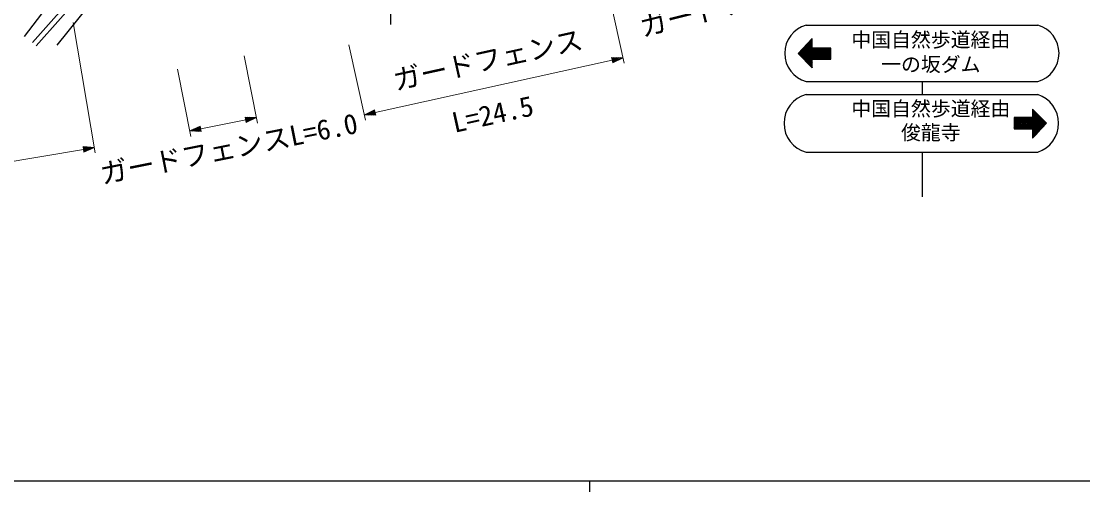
# Model space of a CAD drawing. Units: millimetres, scale not verified. Extents: x 40000 to 680000, y 20000 to 380000.
# Drawn here: x 216522 to 312703, y 204000 to 246658 of the extents above; entities that cross this region are included whole.
import ezdxf
from ezdxf.enums import TextEntityAlignment as Align

# ---------------------------------------------------------------- set-up
doc = ezdxf.new("R2010")
doc.units = ezdxf.units.MM
doc.header["$LTSCALE"] = 1000
for name, color, linetype, lineweight in [('M-BGD', 7, 'Continuous', 25), ('M-STR-HTXT', 7, 'Continuous', 13), ('M-STR-STRC', 7, 'Continuous', 25), ('M-TTL-BAND', 7, 'Continuous', 25)]:
    doc.layers.add(name, color=color, linetype=linetype, lineweight=lineweight)
doc.styles.add('ＭＳ ゴシック', font='')
doc.styles.get('ＭＳ ゴシック').set_extended_font_data('MS Gothic')

msp = doc.modelspace()

# ---------------------------------------------------------------- linework, layer by layer
at = {"layer": 'M-BGD'}
for points in [[(216804, 245266), (223409, 253904), (225841, 257136), (229446, 260252), (236796, 265818), (240543, 268339), (244431, 269991), (255014, 274625), (260074, 276889), (263377, 278531)], [(217532, 244715), (221935, 249687), (227049, 256683), (227936, 257624), (234417, 262897), (240383, 266821), (244130, 268863), (256399, 274048), (263237, 277034)], [(217866, 244419), (222283, 249407), (227393, 256397), (228241, 257296), (234682, 262537), (240613, 266438), (244324, 268460), (256575, 273637), (263190, 276526)], [(219786, 244485), (222769, 248196), (225610, 252990), (227066, 254836), (231115, 258423), (236157, 262471), (241839, 266067), (248444, 269280), (254872, 271846), (259275, 273444)]]:
    msp.add_lwpolyline(points, dxfattribs=at)
at = {"layer": 'M-STR-HTXT'}
for p, q in [((269644, 249698), (271156, 242862)), ((221235, 246550), (223230, 234714)), ((246206, 244514), (247719, 237677)), ((236720, 243511), (237937, 237429)), ((271048, 243350), (270018, 243378)), ((270018, 243378), (270126, 242890)), ((270224, 243372), (270028, 243329)), ((270039, 243280), (270430, 243367)), ((270636, 243361), (270050, 243232)), ((270061, 243183), (270842, 243356)), ((271048, 243350), (270072, 243134)), ((271048, 243350), (270126, 242890)), ((248587, 238381), (270072, 243134)), ((270082, 243085), (270864, 243258)), ((270679, 243166), (270093, 243036)), ((270104, 242987), (270495, 243074)), ((270310, 242982), (270115, 242939)), ((230683, 242304), (231900, 236222)), ((247611, 238165), (248533, 238625)), ((248555, 238528), (248164, 238441)), ((248348, 238533), (248544, 238577)), ((248641, 238137), (248533, 238625)), ((232782, 236908), (236858, 237723)), ((237839, 237919), (236809, 237968)), ((236809, 237968), (236907, 237478)), ((237015, 237959), (236819, 237919)), ((236829, 237870), (237221, 237949)), ((237427, 237939), (236839, 237821)), ((236848, 237772), (237633, 237929)), ((237839, 237919), (236858, 237723)), ((236868, 237674), (237652, 237831)), ((237466, 237743), (236878, 237625)), ((236888, 237576), (237280, 237655)), ((237839, 237919), (236907, 237478)), ((247611, 238165), (248587, 238381)), ((247611, 238165), (248641, 238137)), ((248576, 238430), (247795, 238257)), ((248598, 238332), (247817, 238160)), ((247979, 238349), (248565, 238479)), ((248023, 238154), (248609, 238284)), ((248619, 238235), (248229, 238148)), ((248435, 238143), (248630, 238186)), ((231802, 236712), (232733, 237153)), ((231802, 236712), (232782, 236908)), ((231802, 236712), (232831, 236663)), ((232773, 236957), (231988, 236800)), ((232792, 236859), (232008, 236702)), ((232174, 236888), (232763, 237006)), ((232214, 236692), (232802, 236810)), ((232753, 237055), (232361, 236977)), ((232812, 236761), (232420, 236683)), ((232547, 237065), (232743, 237104)), ((232625, 236673), (232822, 236712)), ((232831, 236663), (232733, 237153)), ((237093, 237566), (236897, 237527)), ((187072, 229128), (222161, 235041)), ((223147, 235207), (222119, 235288)), ((222119, 235288), (222202, 234795)), ((222325, 235272), (222127, 235238)), ((222136, 235189), (222530, 235256)), ((222736, 235239), (222144, 235140)), ((222152, 235090), (222941, 235223)), ((223147, 235207), (222161, 235041)), ((222169, 234992), (222958, 235125)), ((222769, 235042), (222177, 234943)), ((222186, 234893), (222580, 234960)), ((222391, 234877), (222194, 234844)), ((223147, 235207), (222202, 234795))]:
    msp.add_line(p, q, dxfattribs=at)
msp.add_arc((544745, 591107), 387195, 232.7048, 243.27325, dxfattribs=at)
at = {"layer": 'M-STR-STRC'}
for p, q in [((249994, 249750), (249994, 246364)), ((287642, 246307), (308629, 246307)), ((288197, 244884), (286977, 243663)), ((288197, 244742), (287047, 243592)), ((288197, 244601), (287118, 243522)), ((288197, 244460), (287188, 243451)), ((288197, 244318), (287259, 243380)), ((288197, 245025), (287387, 244215)), ((288647, 243217), (287514, 244350)), ((288788, 243217), (287582, 244423)), ((288929, 243217), (287650, 244497)), ((289071, 243217), (287719, 244570)), ((288197, 244232), (287787, 244643)), ((288197, 244374), (287855, 244716)), ((288197, 244515), (287924, 244789)), ((288197, 244657), (287992, 244862)), ((288197, 244798), (288060, 244935)), ((288197, 244939), (288129, 245008)), ((288197, 245081), (288197, 245081)), ((288197, 242535), (286967, 243766)), ((288197, 242677), (287035, 243839)), ((288197, 242818), (287104, 243912)), ((288197, 242959), (287172, 243985)), ((288197, 243101), (287240, 244058)), ((288222, 243217), (287309, 244131)), ((288239, 244219), (287329, 243309)), ((288364, 243217), (287377, 244204)), ((288381, 244219), (287400, 243238)), ((288505, 243217), (287445, 244277)), ((288522, 244219), (287470, 243167)), ((288664, 244219), (287541, 243096)), ((288805, 244219), (287612, 243025)), ((288946, 244219), (287682, 242954)), ((289088, 244219), (287753, 242883)), ((289212, 243217), (288211, 244219)), ((289229, 244219), (288228, 243217)), ((289354, 243217), (288352, 244219)), ((289371, 244219), (288369, 243217)), ((289495, 243217), (288494, 244219)), ((289512, 244219), (288511, 243217)), ((289637, 243217), (288635, 244219)), ((289654, 244219), (288652, 243217)), ((289778, 243217), (288777, 244219)), ((289795, 244219), (288794, 243217)), ((289870, 243266), (288918, 244219)), ((289870, 244153), (288935, 243217)), ((289870, 243408), (289060, 244219)), ((289870, 244011), (289077, 243217)), ((289870, 243549), (289201, 244219)), ((289870, 243870), (289218, 243217)), ((289870, 243691), (289342, 244219)), ((289870, 243728), (289360, 243217)), ((289870, 243832), (289484, 244219)), ((289870, 243587), (289501, 243217)), ((289870, 243974), (289625, 244219)), ((289870, 243445), (289642, 243217)), ((289870, 244115), (289767, 244219)), ((288197, 243187), (287823, 242812)), ((288197, 243045), (287894, 242742)), ((288197, 242904), (287964, 242671)), ((288197, 242762), (288035, 242600)), ((288197, 242621), (288105, 242529)), ((288197, 242480), (288176, 242458)), ((289870, 243304), (289784, 243217)), ((287642, 241193), (308629, 241193)), ((298153, 241193), (298153, 240021)), ((287642, 240021), (308629, 240021)), ((308154, 238625), (308190, 238661)), ((309386, 237369), (308154, 238602)), ((308154, 238484), (308260, 238590)), ((306481, 236952), (307444, 237915)), ((306481, 237093), (307303, 237915)), ((306481, 237235), (307161, 237915)), ((306481, 237376), (307020, 237915)), ((306481, 237518), (306878, 237915)), ((306481, 237659), (306737, 237915)), ((306481, 237801), (306596, 237915)), ((307437, 236914), (306481, 237870)), ((307296, 236914), (306481, 237729)), ((307154, 236914), (306481, 237588)), ((307579, 236914), (306577, 237915)), ((306584, 236914), (307586, 237915)), ((307720, 236914), (306719, 237915)), ((306726, 236914), (307727, 237915)), ((307861, 236914), (306860, 237915)), ((306867, 236914), (307868, 237915)), ((308003, 236914), (307002, 237915)), ((307009, 236914), (308010, 237915)), ((308144, 236914), (307143, 237915)), ((307150, 236914), (308151, 237915)), ((308635, 236565), (307284, 237915)), ((307291, 236914), (308613, 238235)), ((308703, 236638), (307426, 237915)), ((307433, 236914), (308683, 238164)), ((308771, 236711), (307567, 237915)), ((307574, 236914), (308754, 238094)), ((308840, 236784), (307709, 237915)), ((307716, 236914), (308824, 238023)), ((308908, 236858), (307850, 237915)), ((307857, 236914), (308895, 237952)), ((308976, 236931), (307991, 237915)), ((307998, 236914), (308965, 237881)), ((308000, 236914), (308000, 237915)), ((309045, 237004), (308133, 237915)), ((308140, 236914), (309036, 237810)), ((308154, 238342), (308331, 238519)), ((309318, 237296), (308154, 238460)), ((308154, 238201), (308401, 238448)), ((308154, 238059), (308472, 238377)), ((309250, 237223), (308154, 238319)), ((308154, 237918), (308542, 238306)), ((309181, 237150), (308154, 238177)), ((309113, 237077), (308154, 238036)), ((308154, 236787), (309106, 237739)), ((308154, 236645), (309177, 237668)), ((308154, 236504), (309247, 237597)), ((307013, 236914), (306481, 237446)), ((306871, 236914), (306481, 237305)), ((306730, 236914), (306481, 237163)), ((306589, 236914), (306481, 237022)), ((308154, 236362), (309318, 237526)), ((308154, 236221), (309388, 237455)), ((308566, 236492), (308154, 236904)), ((308498, 236419), (308154, 236763)), ((308430, 236346), (308154, 236622)), ((308154, 236080), (308564, 236489)), ((308361, 236273), (308154, 236480)), ((308293, 236200), (308154, 236339)), ((308225, 236127), (308154, 236197)), ((308156, 236054), (308154, 236056)), ((287642, 234783), (308629, 234783)), ((298153, 234783), (298153, 230735))]:
    msp.add_line(p, q, dxfattribs=at)
for points in [[(288197, 244219), (288197, 245082), (286922, 243718), (288197, 242436), (288197, 243217), (289870, 243217), (289870, 244219)], [(308154, 236914), (308154, 236051), (309429, 237415), (308154, 238697), (308154, 237915), (306481, 237915), (306481, 236914)]]:
    msp.add_lwpolyline(points, close=True, dxfattribs=at)
for centre, radius, start, end in [((288347, 243750), 2652, 105.41737, 254.58263), ((307889, 243750), 2662, 286.15149, 73.84851), ((288348, 237402), 2712, 105.08843, 254.91157), ((307748, 237402), 2763, 288.59421, 71.40579)]:
    msp.add_arc(centre, radius, start, end, dxfattribs=at)
at = {"layer": 'M-TTL-BAND'}
for p, q in [((40000, 205000), (579000, 205000)), ((268000, 205000), (268000, 204000))]:
    msp.add_line(p, q, dxfattribs=at)

# ---------------------------------------------------------------- texts
at = {"layer": 'M-STR-HTXT', "style": 'ＭＳ ゴシック'}
for s, rotation, p in [('ガードフェンスL=16.0', 14.105, (285085, 247745)), ('ガードフェンス', 12.474, (259113, 241734)), ('L=24.5', 12.474, (259553, 236808)), ('ガードフェンスL=6.0', 11.31, (235618, 233683))]:
    msp.add_text(s, height=1833, rotation=rotation, dxfattribs=at).set_placement(p, align=Align.BOTTOM_CENTER)
at = {"layer": 'M-STR-STRC', "style": 'ＭＳ ゴシック'}
for s, p in [('中国自然歩道経由', (298935, 243928)), ('一の坂ダム', (298935, 241690)), ('中国自然歩道経由', (298935, 237678)), ('俊龍寺', (298935, 235511))]:
    msp.add_text(s, height=1320, dxfattribs=at).set_placement(p, align=Align.BOTTOM_CENTER)

doc.saveas('drawing.dxf')
